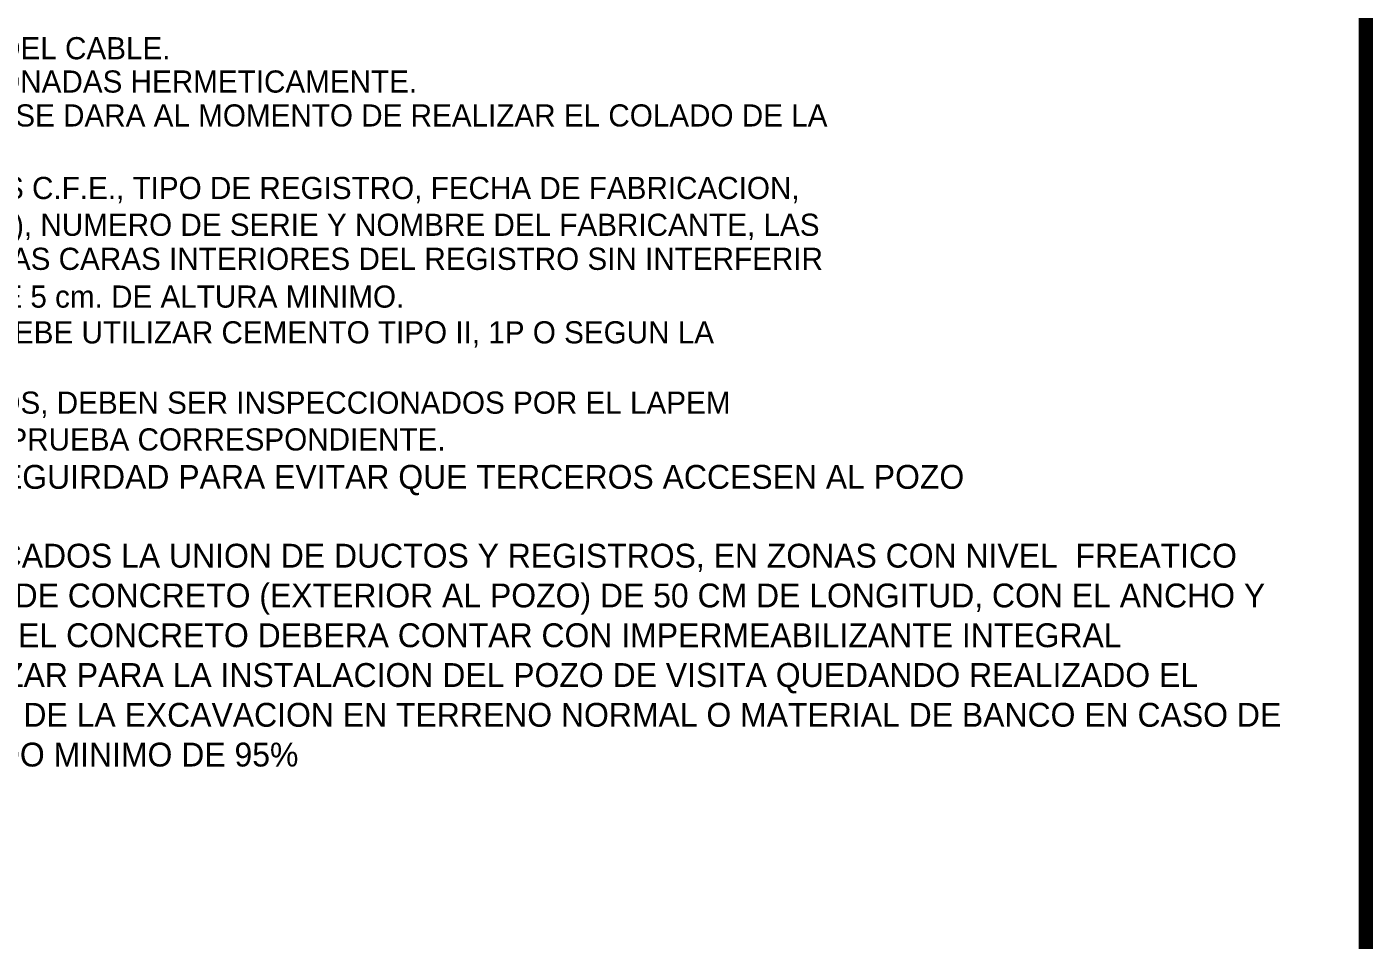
# Model space of a CAD drawing. Header units: centimetres. Extents: x 201 to 3483, y 96 to 2223.
# Drawn here: x 2694 to 3483, y 631 to 1167 of the extents above; entities that cross this region are included whole.
import ezdxf

# ---------------------------------------------------------------- set-up
doc = ezdxf.new("R2010")
doc.units = ezdxf.units.CM
doc.header["$LTSCALE"] = 10
doc.header["$MEASUREMENT"] = 0
for name, color, linetype in [('DIM', 7, 'CONTINUOUS'), ('MARCO', 7, 'CONTINUOUS'), ('TEXTOS', 7, 'CONTINUOUS')]:
    doc.layers.add(name, color=color, linetype=linetype)
doc.styles.get("Standard").update_dxf_attribs({"font": ''})
doc.styles.get('Standard').set_extended_font_data('Zurich Ex BT')

# ---------------------------------------------------------------- blocks, each defined once
blk = doc.blocks.new('Marco-Reg')
at = {"layer": 'MARCO', "linetype": 'Continuous', "const_width": 8.492823908374419}
blk.add_lwpolyline([(3479.07377426931, 99.99999999999974), (3479.07377426931, 2218.656249999884), (204.7868424513077, 2218.656249999884), (204.7868424513072, 100.0000000000011)], close=True, dxfattribs=at)

msp = doc.modelspace()

# ---------------------------------------------------------------- block references
at = {"layer": 'DIM'}
msp.add_blockref('Marco-Reg', (0, 0), dxfattribs=at)

# ---------------------------------------------------------------- texts
at = {"layer": 'TEXTOS'}
for s, p in [('QUE QUEDEN ARISTAS VIVAS QUE DAÑEN EL AISLAMIENTO DEL CABLE.', (2164.703961042204, 1148.237848826758)), ('25.- LAS BOQUILLAS DEL REGISTRO DEBERAN QUEDAR TAPONADAS HERMETICAMENTE.', (2164.496830586277, 1128.686590459703)), ('26.- LA PENDIENTE EN EL FONDO DEL POZO SERA DEL 2 % Y SE DARA AL MOMENTO DE REALIZAR EL COLADO DE LA ', (2164.496830586277, 1108.792362744694)), ('27.- LOS REGISTROS DEBEN IDENTIFICARSE CON LAS SIGLAS C.F.E., TIPO DE REGISTRO, FECHA DE FABRICACION, ', (2164.674370976815, 1066.233038339459)), ('MES (TRES PRIMERAS LETRAS), AÑO (ULTIMOS DOS DIGITOS), NUMERO DE SERIE Y NOMBRE DEL FABRICANTE, LAS ', (2163.845849153103, 1044.653980235781)), ('MARCAS DEBEN ESTAR BAJO RELIEVE EN CUALQUIERA DE LAS CARAS INTERIORES DEL REGISTRO SIN INTERFERIR ', (2163.845849153103, 1024.675389364286)), ('CON LA PERFORACION DE LOS DUCTOS CON LAS LETRAS DE 5 cm. DE ALTURA MINIMO.', (2164.689166009059, 1002.524721319806)), ('28.- PARA AMBIENTE MARINO Y/O SUELOS SALITROSOS SE DEBE UTILIZAR CEMENTO TIPO II, 1P O SEGUN LA ', (2164.674370976815, 981.5444719357234)), ('29.- EN CASO DE QUE LOS REGISTROS SEAN PREFABRICADOS, DEBEN SER INSPECCIONADOS POR EL LAPEM ', (2164.674370976815, 940.2998097923547)), ('DURANTE SU CONSTRUCCION Y CONTAR CON SU AVISO DE PRUEBA CORRESPONDIENTE.', (2163.831054120408, 918.7207347710894))]:
    msp.add_text(s, height=13, dxfattribs=at).set_placement(p)
at = {"layer": 'TEXTOS', "char_height": 14, "width": 1278.433376582805, "attachment_point": 1}
for s, insert in [('30.- LAS TAPAS DEBERAN CONTAR CON TORNILLO DE SEGUIRDAD PARA EVITAR QUE TERCEROS ACCESEN AL POZO ', (2164.793059458894, 910.2494926483969)), ('31.- EN CASO DE QUE LOS REGISTROS SEAN PREFABRICADOS LA UNION DE DUCTOS Y REGISTROS, EN ZONAS CON NIVEL  FREATICO ALTO, CONTEMPLARA LA CONSTRUCCION  DE UN DADO DE CONCRETO (EXTERIOR AL POZO) DE 50 CM DE LONGITUD, CON EL ANCHO Y ALTO NECESARIO PARA CUBRIR EL BANCO DE DUCTOS; EL CONCRETO DEBERA CONTAR CON IMPERMEABILIZANTE INTEGRAL \\P32.-LA SOBREEXCAVACION INDICADA SE DEBERA REALIZAR PARA LA INSTALACION DEL POZO DE VISITA QUEDANDO REALIZADO EL RELLENO Y COMPACTACION CON MATERIAL PRODUCTO DE LA EXCAVACION EN TERRENO NORMAL O MATERIAL DE BANCO EN CASO DE TERRENO ROCOSO DEBIENDO LOGRAR UN COMPACTADO MINIMO DE 95%', (2165.560566190034, 864.0115043368587))]:
    msp.add_mtext(s, dxfattribs=dict(at, insert=insert))

doc.saveas('drawing.dxf')
